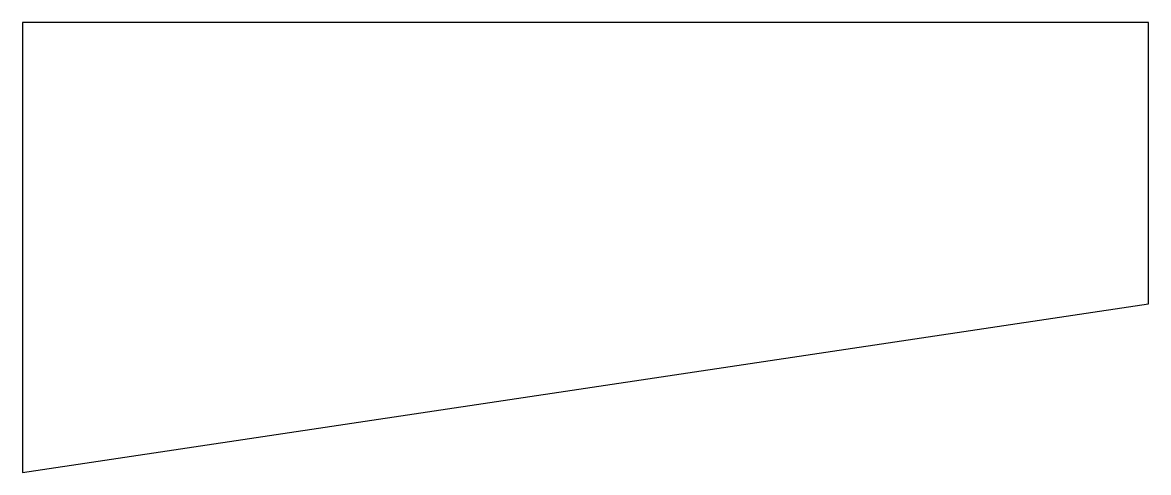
# Model space of a CAD drawing. Header units: millimetres. Extents: x -20 to 0, y -8 to 0.
import ezdxf

# ---------------------------------------------------------------- set-up
doc = ezdxf.new("R2010")
doc.units = ezdxf.units.MM
doc.layers.add('Shape2DView', color=7, linetype='CONTINUOUS')

msp = doc.modelspace()

# ---------------------------------------------------------------- linework, layer by layer
at = {"layer": 'Shape2DView'}
for p, q in [((0, 0), (-20, 0)), ((-20, 0), (-20, -8)), ((0, -5), (0, 0)), ((-20, -8), (0, -5))]:
    msp.add_line(p, q, dxfattribs=at)

doc.saveas('drawing.dxf')
